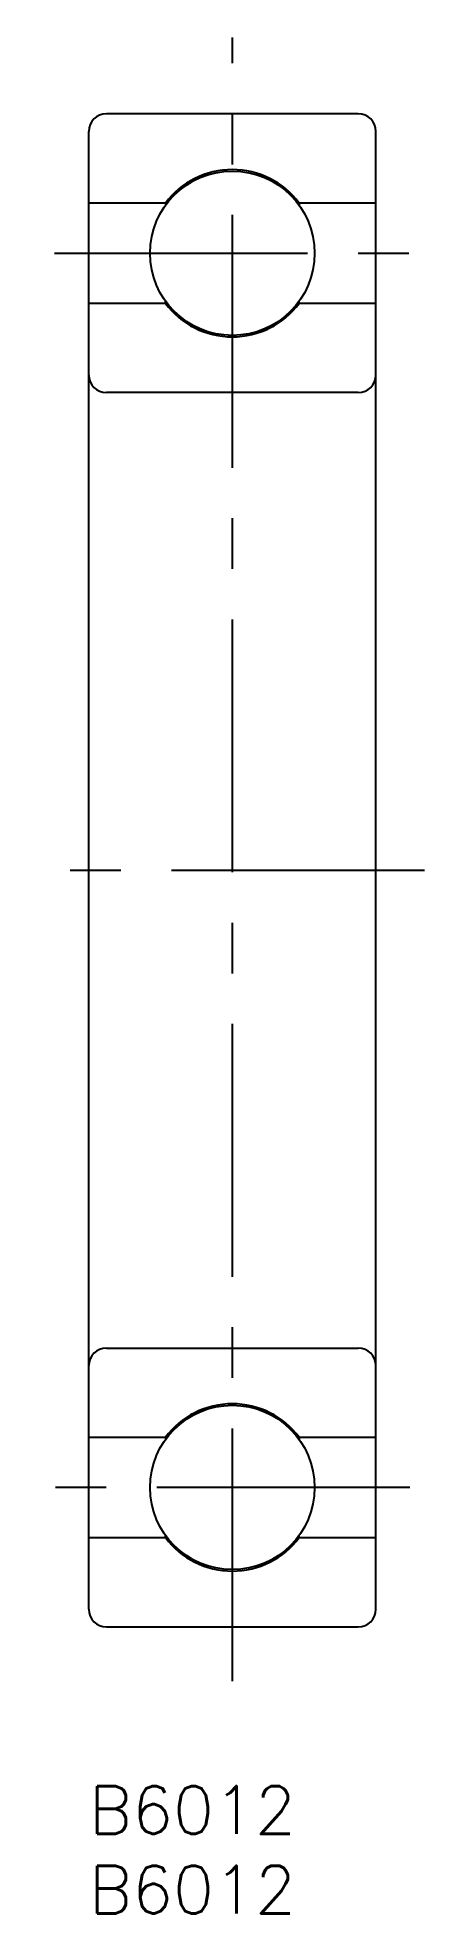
# Model space of a CAD drawing. Extents: x -3 to 21, y -8 to 110.
import ezdxf

# ---------------------------------------------------------------- set-up
doc = ezdxf.new("R2010")
doc.units = 0
doc.header["$LTSCALE"] = 0.5
doc.linetypes.add('CENTER', pattern=[50.8, 31.75, -6.35, 6.35, -6.35])
for name, color, linetype in [('MSM_CENTER', 1, 'CENTER'), ('MSM_CONTINUOUS', 7, 'CONTINUOUS'), ('MSM_PART_NUMBER', 7, 'CONTINUOUS')]:
    doc.layers.add(name, color=color, linetype=linetype)
doc.styles.get("Standard").update_dxf_attribs({"font": 'txt.shx', "height": 3, "bigfont": 'bigfont.shx'})

msp = doc.modelspace()

# ---------------------------------------------------------------- linework, layer by layer
at = {"layer": 'MSM_CENTER'}
for p, q in [((9, 6.58), (9, 109.79)), ((-2.16, 96.25), (20.44, 96.25)), ((21.05, 57.5), (-3.22, 57.5)), ((20.14, 18.75), (-2.35, 18.75))]:
    msp.add_line(p, q, dxfattribs=at)
at = {"layer": 'MSM_CONTINUOUS'}
for p, q in [((16.9, 105), (1.1, 105)), ((0, 11.1), (0, 103.9)), ((18, 11.1), (18, 103.9)), ((4.8, 99.4), (0, 99.4)), ((4.8, 99.4), (4.8, 99.25)), ((18, 99.4), (13.2, 99.4)), ((13.2, 99.4), (13.2, 99.25)), ((4.8, 93.1), (0, 93.1)), ((4.8, 93.1), (4.8, 93.25)), ((13.2, 93.1), (13.2, 93.25)), ((18, 93.1), (13.2, 93.1)), ((16.9, 87.5), (1.1, 87.5)), ((1.1, 27.5), (16.9, 27.5)), ((0, 21.9), (4.8, 21.9)), ((4.8, 21.9), (4.8, 21.75)), ((13.2, 21.9), (18, 21.9)), ((13.2, 21.9), (13.2, 21.75)), ((0, 15.6), (4.8, 15.6)), ((4.8, 15.6), (4.8, 15.75)), ((13.2, 15.6), (13.2, 15.75)), ((13.2, 15.6), (18, 15.6)), ((1.1, 10), (16.9, 10))]:
    msp.add_line(p, q, dxfattribs=at)
for centre in [(9, 96.25), (9, 18.75)]:
    msp.add_circle(centre, 5.16, dxfattribs=at)
for centre, radius, start, end in [((1.1, 103.9), 1.1, 90, 180), ((16.9, 103.9), 1.1, 360, 90), ((9, 96.25), 5.25, 36.8699, 143.1301), ((9, 96.25), 5.25, 216.8699, 323.1301), ((1.1, 88.6), 1.1, 180, 270), ((16.9, 88.6), 1.1, 270, 360), ((1.1, 26.4), 1.1, 90, 180), ((16.9, 26.4), 1.1, 0, 90), ((9, 18.75), 5.25, 36.8699, 143.1301), ((9, 18.75), 5.25, 216.8699, 323.1301), ((1.1, 11.1), 1.1, 180, 270), ((16.9, 11.1), 1.1, 270, 0)]:
    msp.add_arc(centre, radius, start, end, dxfattribs=at)

# ---------------------------------------------------------------- texts
at = {"layer": 'MSM_PART_NUMBER'}
for p in [(0, -3), (0, -8)]:
    msp.add_text('B6012', height=3, dxfattribs=at).set_placement(p)

doc.saveas('drawing.dxf')
